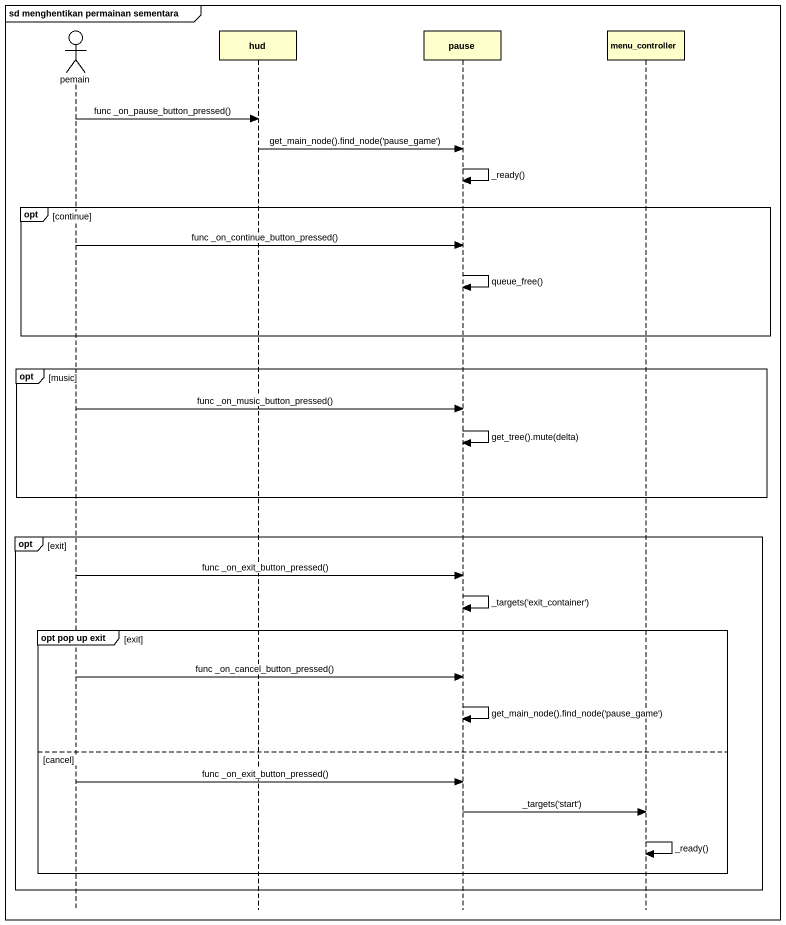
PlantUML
@startuml
mainframe sd menghentikan permainan sementara
hide footbox
actor pemain
participant hud
participant pause
participant menu_controller

pemain -> hud : func _on_pause_button_pressed()
hud -> pause : get_main_node().find_node('pause_game')
pause -> pause : _ready()
opt continue
  pemain -> pause : func _on_continue_button_pressed()
  pause -> pause : queue_free()
end
opt music
  pemain -> pause : func _on_music_button_pressed()
  pause -> pause : get_tree().mute(delta)
end
opt exit
  pemain -> pause : func _on_exit_button_pressed()
  pause -> pause : _targets('exit_container')
  group opt pop up exit [exit]
    pemain -> pause : func _on_cancel_button_pressed()
    pause -> pause : get_main_node().find_node('pause_game')
  else cancel
    pemain -> pause : func _on_exit_button_pressed()
    pause -> menu_controller : _targets('start')
    menu_controller -> menu_controller : _ready()
  end
end
@enduml
